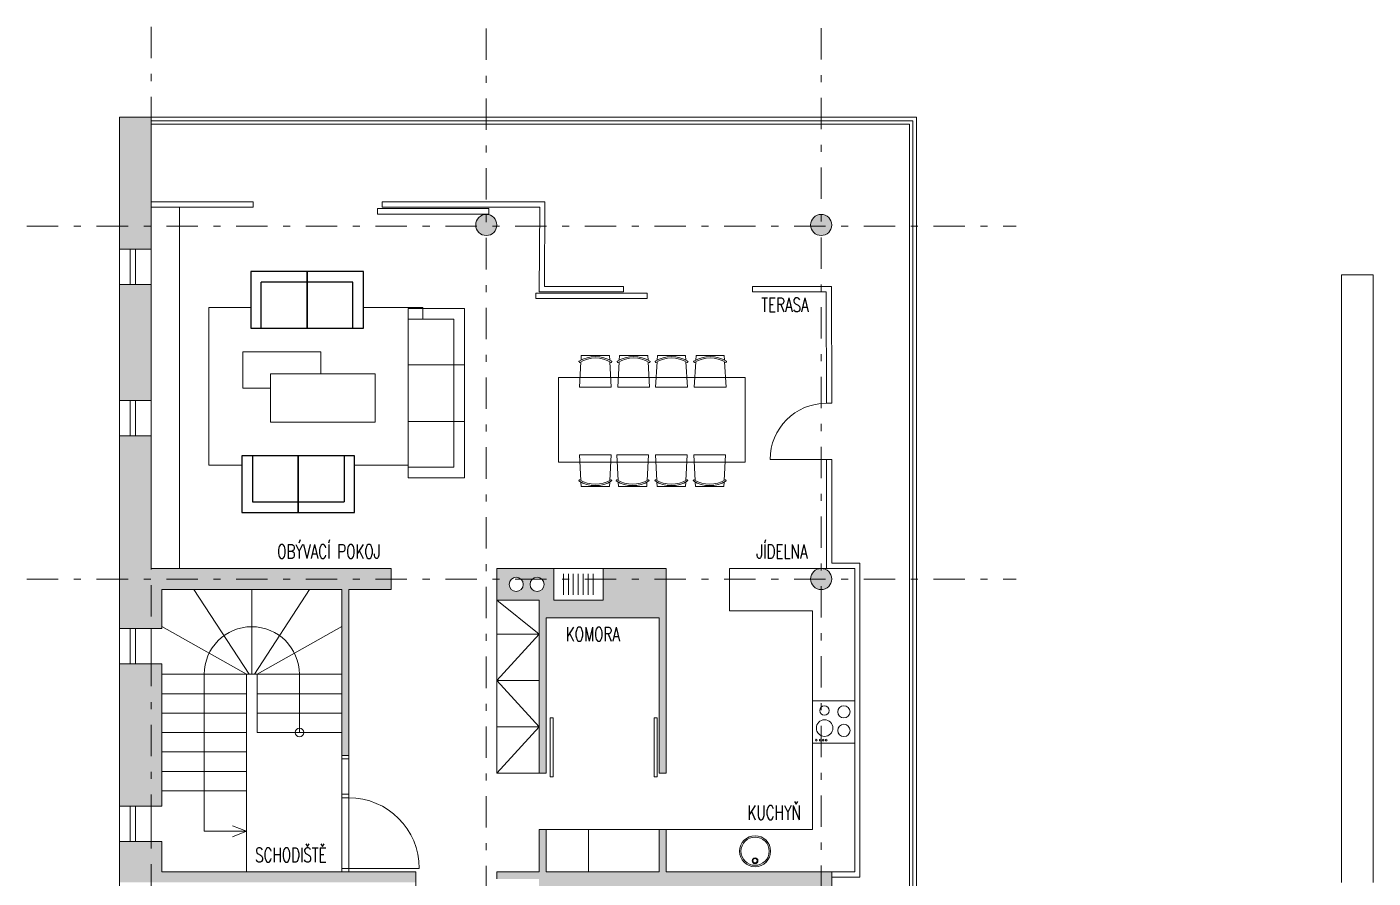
# Model space of a CAD drawing. Header units: metres. Extents: x -45 to 1930, y -347 to 488.
# Drawn here: x 110.13 to 129.22, y 32.47 to 44.54 of the extents above; entities that cross this region are included whole.
import ezdxf

# ---------------------------------------------------------------- set-up
doc = ezdxf.new("R2010")
doc.units = ezdxf.units.M
doc.linetypes.add('ČERCHOVANÁ', pattern=[25.4, 12.7, -6.35, 0, -6.35])
for name, color, linetype in [('dveře', 3, 'Continuous'), ('OSA', 7, 'ČERCHOVANÁ'), ('popis', 6, 'Continuous'), ('SRAFY', 3, 'Continuous'), ('ZARIZOVAKY', 251, 'Continuous'), ('ZDIVO', 1, 'Continuous')]:
    doc.layers.add(name, color=color, linetype=linetype)
doc.layers.add('FLOATINGWINDOWS', color=2, linetype='Continuous', plot=False)
doc.styles.add('ROMANS', font='romans.shx', dxfattribs={"width": 0.7})

# ---------------------------------------------------------------- blocks, each defined once
blk = doc.blocks.new('zidle450-p')
at = {"lineweight": 0}
for p, q in [((0.096, 0.228), (0.087, 0.233)), ((0.096, -0.228), (0.087, -0.233))]:
    blk.add_line(p, q, dxfattribs=at)
for points in [[(0.064, 0.204), (0, 0.2), (0, -0.2), (0.064, -0.204)], [(0.088, -0.205), (0.45, -0.225), (0.45, 0.225), (0.088, 0.205)]]:
    blk.add_lwpolyline(points, dxfattribs=at)
for centre, radius, start, end in [((0.45, 0), 0.436, 147.9324, 212.0676), ((0.45, 0), 0.416, 147.9482, 212.0518), ((0.085, 0.229), 0.005, 57.2679, 147.9324), ((0.093, 0.223), 0.005, 327.9482, 57.2679), ((0.085, -0.229), 0.005, 212.0676, 302.7321), ((0.093, -0.223), 0.005, 302.7321, 32.0518)]:
    blk.add_arc(centre, radius, start, end, dxfattribs=at)
blk = doc.blocks.new('drez')
at = {"lineweight": 0}
for centre, radius in [((0, -0.28), 0.22), ((0, -0.28), 0.2), ((0, -0.145), 0.04), ((0, -0.145), 0.03)]:
    blk.add_circle(centre, radius, dxfattribs=at)
blk = doc.blocks.new('sofa-3mist')
at = {"lineweight": 0}
for p, q in [((0, 0.8), (0, 0)), ((2.4, 0.8), (0, 0.8)), ((0.8, 0.8), (0.8, 0)), ((0.8, 0), (0.8, 0.8)), ((1.6, 0), (1.6, 0.8)), ((2.4, 0), (2.4, 0.8)), ((0.15, 0), (0.15, 0.65)), ((2.25, 0.65), (0.15, 0.65)), ((2.25, 0), (2.25, 0.65)), ((0, 0), (0.8, 0)), ((0.8, 0), (1.6, 0)), ((1.6, 0), (2.4, 0))]:
    blk.add_line(p, q, dxfattribs=at)
blk = doc.blocks.new('sofa-2mist')
for p, q in [((0.8, 0.8), (0, 0.8)), ((0, 0.8), (0, 0)), ((1.6, 0.8), (0.8, 0.8)), ((0.8, 0.8), (0.8, 0)), ((0.8, 0), (0.8, 0.8)), ((1.6, 0), (1.6, 0.8)), ((1.45, 0.65), (0.15, 0.65)), ((0.15, 0), (0.15, 0.65)), ((1.45, 0), (1.45, 0.65)), ((0, 0), (0.8, 0)), ((0.8, 0), (1.6, 0))]:
    blk.add_line(p, q)

msp = doc.modelspace()

# ---------------------------------------------------------------- hatches: boundary and pattern name
at = {"layer": 'SRAFY', "linetype": 'Continuous', "lineweight": 0}
for points in [[(111.897583, 43.258403), (111.672583, 43.258403), (111.447583, 43.258403), (111.447583, 41.711601), (111.897583, 41.711601)], [(111.897583, 41.385597), (111.897583, 41.711601), (111.447583, 41.711601), (111.447583, 41.385597)], [(111.897583, 39.243504), (111.897583, 40.885597), (111.447583, 40.885597), (111.447583, 39.243504)], [(111.897583, 36.711601), (111.897583, 38.743504), (111.447583, 38.743504), (111.447583, 36.711601)], [(115.297583, 36.861601), (111.897583, 36.861601), (111.897583, 36.711601), (115.297583, 36.711601)], [(111.897583, 36.711601), (111.447583, 36.711601), (111.447583, 36.010035), (111.897583, 36.010035)], [(111.897583, 36.711601), (111.897583, 36.010035), (112.047583, 36.010035), (112.047583, 36.561601), (114.597583, 36.561601), (114.597583, 34.211601), (114.697583, 34.211601), (114.697583, 36.561601), (115.297583, 36.561601), (115.297583, 36.711601)], [(111.897583, 33.493145), (111.897583, 35.510035), (111.447583, 35.510035), (111.447583, 33.493145)], [(111.897583, 35.510035), (111.897583, 33.493145), (112.047583, 33.493145), (112.047583, 35.510035)], [(111.897583, 32.411601), (111.897583, 32.993145), (111.447583, 32.993145), (111.447583, 32.411601)], [(111.897583, 32.993145), (111.897583, 32.411601), (115.647583, 32.411601), (115.647583, 32.561601), (112.047583, 32.561601), (112.047583, 32.993145)]]:
    msp.add_hatch(color=256, dxfattribs=at).paths.add_polyline_path(points)
h = msp.add_hatch(color=256, dxfattribs=at)
edge = h.paths.add_edge_path()
edge.add_arc((116.647583, 41.730851), 0.15, 0, 360)
edge = h.paths.add_edge_path()
edge.add_arc((121.397583, 41.730851), 0.15, 0, 360)
edge = h.paths.add_edge_path()
edge.add_arc((121.397583, 36.711601), 0.15, 0, 360)
h = msp.add_hatch(color=256, dxfattribs=at)
h.paths.add_polyline_path([(118.303889, 36.861601), (118.303889, 36.411601), (117.603889, 36.411601), (117.603889, 36.861601), (116.797583, 36.861601), (116.797583, 36.411601), (117.397583, 36.411601), (117.397583, 33.961601), (117.497583, 33.961601), (117.497583, 36.161601), (119.097583, 36.161601), (119.097583, 33.961601), (119.197583, 33.961601), (119.197583, 36.861601)])
h.paths.add_polyline_path([(117.268068, 36.636601, -1), (117.468068, 36.636601, -1)], flags=16)
h.paths.add_polyline_path([(116.972095, 36.636601, -1), (117.172095, 36.636601, -1)], flags=16)
h.paths.add_polyline_path([(117.397583, 30.036601), (116.797583, 30.036601), (116.797583, 29.936601), (117.397583, 29.936601), (117.397583, 29.899101), (117.497583, 29.899101), (117.497583, 29.936601), (117.497583, 32.261601), (121.547583, 32.261601), (121.547583, 32.561601), (119.197583, 32.561601), (119.197583, 33.161601), (119.097583, 33.161601), (119.097583, 32.561601), (117.497583, 32.561601), (117.497583, 33.161601), (117.397583, 33.161601), (117.397583, 32.561601), (116.797583, 32.561601), (116.797583, 32.461601), (117.397583, 32.461601)])

# ---------------------------------------------------------------- linework, layer by layer
at = {"linetype": 'Continuous', "lineweight": 0}
for p, q in [((111.897583, 43.258403), (122.747583, 43.258403)), ((111.897583, 43.208403), (122.697583, 43.208403)), ((111.897583, 43.158403), (122.647583, 43.158403)), ((122.647583, 43.158403), (122.647583, 28.761601)), ((122.697583, 43.208403), (122.697583, 28.761601)), ((122.747583, 43.258403), (122.747583, 19.019252)), ((111.897583, 42.058403), (113.341198, 42.058403)), ((113.341198, 41.983403), (113.341198, 42.058403)), ((115.170263, 41.983403), (115.170263, 42.058403)), ((115.170263, 42.058403), (117.480131, 42.058403)), ((117.480131, 42.058403), (117.475004, 40.858468)), ((111.897583, 41.983403), (113.341198, 41.983403)), ((115.170263, 41.983403), (117.405131, 41.983403)), ((117.405131, 41.983403), (117.400004, 40.783468)), ((111.447583, 41.385597), (111.447583, 40.885597)), ((111.597583, 41.385597), (111.597583, 40.885597)), ((111.672583, 41.385597), (111.672583, 40.885597)), ((111.897583, 41.385597), (111.897583, 40.885597)), ((117.475004, 40.858468), (118.593619, 40.858468)), ((118.593619, 40.783468), (118.593619, 40.858468)), ((120.422683, 40.783468), (120.422683, 40.858468)), ((120.422683, 40.858468), (121.542456, 40.858468)), ((121.542456, 40.858468), (121.547583, 39.204044)), ((128.77408, 32.411601), (128.77408, 41.02384)), ((129.22408, 41.02384), (128.77408, 41.02384)), ((129.22408, 32.411601), (129.22408, 41.02384)), ((117.400004, 40.783468), (118.593619, 40.783468)), ((120.422683, 40.783468), (121.467456, 40.783468)), ((121.467456, 40.783468), (121.472583, 39.204044)), ((111.447583, 39.243504), (111.447583, 38.743504)), ((111.597583, 39.243504), (111.597583, 38.743504)), ((111.672583, 39.243504), (111.672583, 38.743504)), ((111.897583, 39.243504), (111.897583, 38.743504)), ((121.547583, 39.204044), (121.472583, 39.204044)), ((121.547583, 39.204044), (121.472583, 39.204044)), ((121.472583, 38.404044), (120.672583, 38.404044)), ((121.547583, 38.404044), (121.472583, 38.404044)), ((121.472583, 38.404044), (121.472583, 36.861601)), ((121.547583, 38.404044), (121.472583, 38.404044)), ((121.547583, 38.404044), (121.547583, 36.936601)), ((117.603889, 36.861601), (117.603889, 36.411601)), ((118.303889, 36.411601), (118.303889, 36.861601)), ((120.097583, 36.861601), (121.872583, 36.861601)), ((120.097583, 36.261601), (120.097583, 36.861601)), ((121.872583, 36.861601), (121.872583, 32.561601)), ((121.947583, 36.936601), (121.947583, 32.486601)), ((117.742221, 36.783863), (117.742221, 36.490463)), ((117.812165, 36.783863), (117.812165, 36.490463)), ((117.882109, 36.783863), (117.882109, 36.490463)), ((117.952054, 36.783863), (117.952054, 36.490463)), ((118.021998, 36.783863), (118.021998, 36.490463)), ((118.091943, 36.783863), (118.091943, 36.490463)), ((118.161887, 36.783863), (118.161887, 36.490463)), ((113.286436, 35.361601), (112.502317, 36.561601)), ((113.322583, 35.361601), (113.322583, 36.561601)), ((113.322583, 36.561601), (113.322583, 35.361601)), ((113.358731, 35.361601), (114.14285, 36.561601)), ((117.603889, 36.411601), (118.303889, 36.411601)), ((120.097583, 36.261601), (121.272583, 36.261601)), ((121.272583, 36.261601), (121.272583, 33.161601)), ((111.447583, 36.010035), (111.447583, 35.510035)), ((111.597583, 36.010035), (111.597583, 35.510035)), ((111.672583, 36.010035), (111.672583, 35.510035)), ((111.897583, 36.010035), (111.897583, 35.510035)), ((113.247583, 35.361601), (112.047583, 36.040361)), ((113.397583, 35.361601), (114.597583, 36.040361)), ((113.247583, 35.361601), (112.047583, 35.361601)), ((112.647583, 33.136601), (112.647583, 35.361601)), ((113.247583, 33.711601), (113.247583, 35.361601)), ((113.397583, 35.361601), (113.247583, 35.361601)), ((113.397583, 34.536601), (113.397583, 35.361601)), ((114.597583, 35.361601), (113.397583, 35.361601)), ((113.997583, 34.536601), (113.997583, 35.361601)), ((113.247583, 35.086601), (112.047583, 35.086601)), ((114.597583, 35.086601), (113.397583, 35.086601)), ((121.272583, 34.98491), (121.872583, 34.98491)), ((113.247583, 34.811601), (112.047583, 34.811601)), ((114.597583, 34.811601), (113.397583, 34.811601)), ((113.247583, 34.536601), (112.047583, 34.536601)), ((114.597583, 34.536601), (113.397583, 34.536601)), ((121.272583, 34.38491), (121.872583, 34.38491)), ((113.247583, 34.261601), (112.047583, 34.261601)), ((113.247583, 33.986601), (112.047583, 33.986601)), ((113.247583, 33.711601), (112.047583, 33.711601)), ((113.247583, 33.711601), (113.247583, 32.561601)), ((111.447583, 33.493145), (111.447583, 32.993145)), ((111.597583, 33.493145), (111.597583, 32.993145)), ((111.672583, 33.493145), (111.672583, 32.993145)), ((111.897583, 33.493145), (111.897583, 32.993145)), ((113.247583, 33.136601), (112.647583, 33.136601)), ((113.247583, 33.136601), (113.046871, 33.214117)), ((113.247583, 33.136601), (113.046871, 33.059085)), ((118.097583, 33.161601), (119.097583, 33.161601)), ((121.272583, 33.161601), (119.197583, 33.161601))]:
    msp.add_line(p, q, dxfattribs=at)
for points in [[(115.105144, 41.962559), (115.105144, 41.88588), (116.684209, 41.88588), (116.684209, 41.962559)], [(117.352652, 40.762624), (117.352652, 40.685946), (118.931716, 40.685946), (118.931716, 40.762624)], [(117.552365, 34.746072), (117.552365, 33.90894), (117.594287, 33.90894), (117.594287, 34.746072)], [(119.029182, 34.746072), (119.029182, 33.90894), (119.071104, 33.90894), (119.071104, 34.746072)]]:
    msp.add_lwpolyline(points, close=True, dxfattribs=at)
for centre, radius in [((121.443869, 34.848533), 0.066043), ((121.719478, 34.829555), 0.086891), ((113.997583, 34.536601), 0.061116), ((121.446257, 34.599576), 0.11742), ((121.720624, 34.566775), 0.086891), ((121.328358, 34.429297), 0.011931), ((121.384049, 34.429297), 0.011931), ((121.42433, 34.429297), 0.011931), ((121.469087, 34.429297), 0.011931)]:
    msp.add_circle(centre, radius, dxfattribs=at)
for centre, radius, start in [((121.472583, 38.404044), 0.8, 90), ((113.322583, 35.361601), 0.675, 0)]:
    msp.add_arc(centre, radius, start, 180, dxfattribs=at)
at = {"layer": 'dveře', "linetype": 'Continuous', "lineweight": 0}
for p, q in [((114.597583, 34.211601), (114.597583, 32.561601)), ((114.697583, 34.211601), (114.697583, 32.561601)), ((114.697583, 34.161601), (114.597583, 34.161601)), ((114.597583, 33.661601), (114.697583, 33.661601)), ((114.597583, 33.611601), (114.697583, 33.611601)), ((114.597583, 32.611601), (115.697583, 32.611601))]:
    msp.add_line(p, q, dxfattribs=at)
msp.add_arc((114.697583, 32.611601), 1, 0, 90, dxfattribs=at)
at = {"layer": 'FLOATINGWINDOWS', "linetype": 'Continuous', "lineweight": 0, "flags": 128}
msp.add_lwpolyline([(111.447583, 43.258403), (122.747583, 43.258403), (122.747583, 19.019252), (122.897063, 18.941248), (122.897063, 18.433663), (111.447583, 24.408403)], close=True, dxfattribs=at)
msp.add_lwpolyline([(111.447583, 43.258403), (122.747583, 43.258403), (122.747583, 19.019252), (122.897063, 18.941248), (122.897063, 18.433663), (111.447583, 24.408403)], close=True, dxfattribs=at)
at = {"layer": 'OSA', "color": 253, "lineweight": 0, "ltscale": 0.035}
for p, q in [((111.897583, 44.537113), (111.897583, 23.067791)), ((116.647583, 44.513078), (116.647583, 20.589075)), ((121.397583, 44.522074), (121.397583, 18.110358)), ((110.133615, 41.711601), (124.163006, 41.711601)), ((110.133615, 36.711601), (124.163006, 36.711601))]:
    msp.add_line(p, q, dxfattribs=at)
at = {"layer": 'OSA', "linetype": 'Continuous', "lineweight": 0}
for p, q in [((111.672583, 43.258403), (121.450118, 43.258403)), ((121.472583, 36.861601), (121.872583, 36.861601)), ((121.547583, 36.936601), (121.947583, 36.936601)), ((121.547583, 32.561601), (121.872583, 32.561601)), ((121.547583, 32.486601), (121.947583, 32.486601))]:
    msp.add_line(p, q, dxfattribs=at)
msp.add_lwpolyline([(117.497583, 33.161601), (118.097583, 33.161601), (118.097583, 32.561601), (117.497583, 32.561601)], close=True, dxfattribs=at)
at = {"layer": 'ZARIZOVAKY', "linetype": 'Continuous', "lineweight": 0}
for p, q in [((112.297583, 36.861601), (112.297583, 41.983403)), ((116.797583, 33.961601), (116.797583, 36.411601)), ((117.397583, 35.930351), (116.797583, 36.411601)), ((116.797583, 35.930351), (117.397583, 35.930351)), ((117.397583, 35.930351), (116.797583, 35.274101)), ((116.797583, 35.274101), (117.397583, 35.274101)), ((117.397583, 34.617851), (116.797583, 35.274101)), ((117.397583, 34.617851), (116.797583, 35.274101)), ((116.797583, 34.617851), (117.397583, 34.617851)), ((117.397583, 34.617851), (116.797583, 33.961601)), ((116.797583, 34.617851), (117.397583, 34.617851)), ((117.397583, 34.617851), (116.797583, 33.961601)), ((116.797583, 33.961601), (117.397583, 33.961601))]:
    msp.add_line(p, q, dxfattribs=at)
for points in [[(112.715575, 38.325512), (112.715575, 40.562975), (113.298283, 40.562975)], [(114.898283, 40.562975), (115.748421, 40.562975), (115.748421, 40.396935)], [(113.586376, 39.41628), (113.197452, 39.41628), (113.197452, 39.93135), (114.301232, 39.93135), (114.301232, 39.620134)], [(113.180474, 38.325512), (112.715575, 38.325512)], [(115.538432, 38.325512), (114.780474, 38.325512)]]:
    msp.add_lwpolyline(points, dxfattribs=at)
for points in [[(113.586376, 38.937859), (113.586376, 39.620134), (115.070787, 39.620134), (115.070787, 38.937859)], [(120.319771, 39.570736), (120.319771, 38.370736), (117.674446, 38.370736), (117.674446, 39.570736)]]:
    msp.add_lwpolyline(points, close=True, dxfattribs=at)
at = {"layer": 'ZDIVO', "linetype": 'Continuous', "lineweight": 0}
for p, q in [((111.897583, 43.258403), (111.447583, 43.258403)), ((111.447583, 41.385597), (111.447583, 43.258403)), ((111.897583, 41.385597), (111.897583, 43.258403)), ((111.447583, 41.385597), (111.897583, 41.385597)), ((111.447583, 40.885597), (111.897583, 40.885597)), ((111.447583, 39.243504), (111.447583, 40.885597)), ((111.897583, 39.243504), (111.897583, 40.885597)), ((111.447583, 39.243504), (111.897583, 39.243504)), ((111.447583, 38.743504), (111.897583, 38.743504)), ((111.447583, 36.010035), (111.447583, 38.743504)), ((111.897583, 36.861601), (111.897583, 38.743504)), ((115.297583, 36.861601), (111.897583, 36.861601)), ((115.297583, 36.561601), (115.297583, 36.861601)), ((116.797583, 36.561601), (116.797583, 36.861601)), ((116.797583, 36.411601), (116.797583, 36.861601)), ((119.197583, 36.861601), (116.797583, 36.861601)), ((119.197583, 33.961601), (119.197583, 36.861601)), ((114.597583, 36.561601), (112.047583, 36.561601)), ((112.047583, 36.010035), (112.047583, 36.561601)), ((114.597583, 34.211601), (114.597583, 36.561601)), ((115.297583, 36.561601), (114.697583, 36.561601)), ((114.697583, 34.211601), (114.697583, 36.561601)), ((117.397583, 36.411601), (116.797583, 36.411601)), ((117.397583, 33.961601), (117.397583, 36.411601)), ((117.497583, 33.961601), (117.497583, 36.161601)), ((119.097583, 36.161601), (117.497583, 36.161601)), ((119.097583, 33.961601), (119.097583, 36.161601)), ((111.447583, 36.010035), (112.047583, 36.010035)), ((111.447583, 35.510035), (112.047583, 35.510035)), ((111.447583, 33.493145), (111.447583, 35.510035)), ((112.047583, 33.493145), (112.047583, 35.510035)), ((114.697583, 34.211601), (114.597583, 34.211601)), ((117.497583, 33.961601), (117.397583, 33.961601)), ((119.197583, 33.961601), (119.097583, 33.961601)), ((111.447583, 33.493145), (112.047583, 33.493145)), ((117.397583, 32.561601), (117.397583, 33.161601)), ((117.497583, 33.161601), (117.397583, 33.161601)), ((117.497583, 32.561601), (117.497583, 33.161601)), ((119.097583, 32.561601), (119.097583, 33.161601)), ((119.197583, 33.161601), (119.097583, 33.161601)), ((119.197583, 32.561601), (119.197583, 33.161601)), ((119.197583, 32.561601), (119.197583, 33.161601)), ((111.447583, 32.993145), (112.047583, 32.993145)), ((111.447583, 31.697445), (111.447583, 32.993145)), ((112.047583, 32.561601), (112.047583, 32.993145)), ((115.647583, 32.561601), (112.047583, 32.561601)), ((115.647583, 32.561601), (115.647583, 31.761601)), ((117.397583, 32.561601), (116.797583, 32.561601)), ((116.797583, 32.461601), (116.797583, 32.561601)), ((119.097583, 32.561601), (117.497583, 32.561601)), ((121.547583, 32.561601), (119.197583, 32.561601)), ((121.547583, 32.561601), (121.547583, 32.261601))]:
    msp.add_line(p, q, dxfattribs=at)
for centre, radius in [((116.647583, 41.730851), 0.15), ((121.397583, 41.730851), 0.15), ((121.397583, 36.711601), 0.15), ((117.072095, 36.636601), 0.1), ((117.368068, 36.636601), 0.1)]:
    msp.add_circle(centre, radius, dxfattribs=at)

# ---------------------------------------------------------------- block references
at = {"linetype": 'Continuous', "lineweight": 0, "rotation": 180}
msp.add_blockref('drez', (120.459965, 32.574625), dxfattribs=at)
at = {"layer": 'ZARIZOVAKY', "linetype": 'Continuous', "lineweight": 0}
msp.add_blockref('sofa-2mist', (113.307033, 40.269091), dxfattribs=at)
for name, p, rotation in [('sofa-3mist', (115.538432, 40.546935), 270), ('zidle450-p', (118.195955, 39.880312), 270), ('zidle450-p', (118.738198, 39.880312), 270), ('zidle450-p', (119.274769, 39.880312), 270), ('zidle450-p', (119.822906, 39.880312), 270), ('sofa-2mist', (114.780474, 38.456401), 180)]:
    msp.add_blockref(name, p, dxfattribs=dict(at, rotation=rotation))
at = {"layer": 'ZARIZOVAKY', "linetype": 'Continuous', "lineweight": 0, "xscale": -1, "rotation": 270}
for p in [(118.194085, 38.021823), (118.723183, 38.021823), (119.272296, 38.021823), (119.816332, 38.021823)]:
    msp.add_blockref('zidle450-p', p, dxfattribs=at)

# ---------------------------------------------------------------- texts
at = {"layer": 'popis', "linetype": 'Continuous', "lineweight": 0, "char_height": 0.2, "attachment_point": 1, "style": 'ROMANS'}
for s, insert, width in [('TERASA', (120.547771, 40.69839), 2.20915077), ('OBÝVACÍ POKOJ', (113.682954, 37.201523), 2.20915077), ('JÍDELNA', (120.477898, 37.201523), 2.20915077), ('KOMORA', (117.775499, 36.0305), 1.95915077), ('KUCHYŇ', (120.352898, 33.501523), 2.20915077), ('SCHODIŠTĚ', (113.370092, 32.901523), 2.20915077)]:
    msp.add_mtext(s, dxfattribs=dict(at, insert=insert, width=width))

doc.saveas('drawing.dxf')
